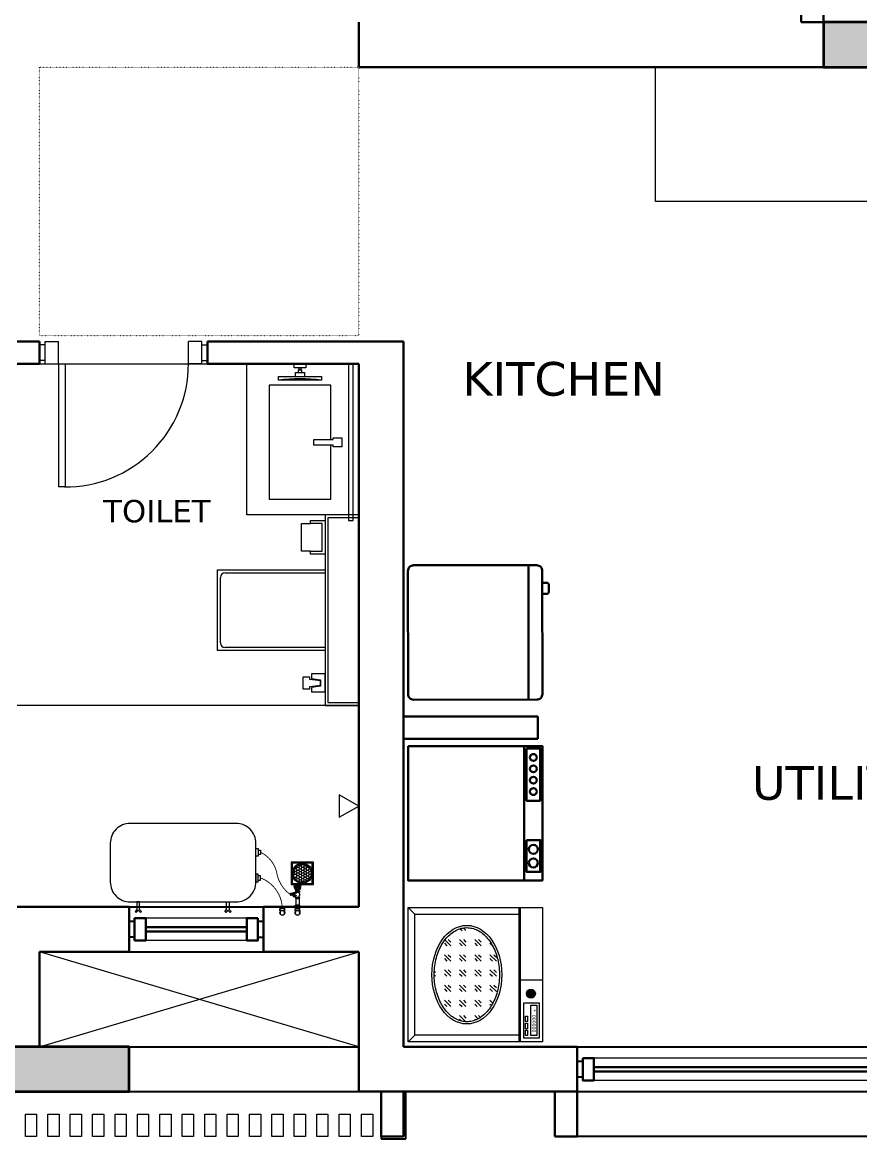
# Model space of a CAD drawing. Header units: millimetres. Extents: x -30632 to 770158, y -190968 to 78143.
# Drawn here: x 11338 to 15075, y -55857 to -50872 of the extents above; entities that cross this region are included whole.
import ezdxf

# ---------------------------------------------------------------- set-up
doc = ezdxf.new("R2010")
doc.units = ezdxf.units.MM
doc.linetypes.add('DOT', pattern=[0.25, 0, -0.25])
doc.layers.get('0').update_dxf_attribs({"color": 8})
doc.layers.get('Defpoints').update_dxf_attribs({"color": 8})
for name, color, linetype, lineweight in [('A-ANINI-ROOM TEXT', 8, 'Continuous', 9), ('A-CUT-BELW', 8, 'Continuous', 15), ('A-DOOR', 8, 'Continuous', 13), ('A-ELEV-0.2', 8, 'Continuous', 25), ('A-FIXT', 8, 'Continuous', 13), ('A-FLOR-LEVL', 8, 'Continuous', 18), ('A-FURN', 52, 'Continuous', 9), ('A-GLAS', 8, 'Continuous', 18), ('A-METL', 8, 'Continuous', 15), ('A-PLMB-FIXT', 8, 'Continuous', 15), ('A-STRU-CONC', 8, 'Continuous', 35), ('A-STRU-CONC-HATH', 8, 'Continuous', 9), ('A-WALL', 8, 'Continuous', 30), ('A-WALL-BRCK', 8, 'Continuous', 30), ('A-WALL-PARP', 8, 'Continuous', 15), ('A-WINW', 8, 'Continuous', 15), ('E_MAPLE_REF LINE', 8, 'DOT', 0), ('PHE_SANI_EWH', 8, 'Continuous', 0), ('PS-FT', 8, 'Continuous', 0)]:
    doc.layers.add(name, color=color, linetype=linetype, lineweight=lineweight)
doc.styles.get("Standard").update_dxf_attribs({"font": 'verdana.ttf'})

# ---------------------------------------------------------------- blocks, each defined once
blk = doc.blocks.new('1ST ARC')
at = {"layer": 'A-FURN', "extrusion": (-4.026e-15, -0.013428, 0.99991)}
h = blk.add_hatch(dxfattribs=at)
h.set_pattern_fill('GOST_GLASS', color=256, scale=8, angle=270)
h.set_pattern_definition([(315, (-614893.4, -1200882.77), (-4e-14, -67.882251), [40, -56]), (315, (-614893.4, -1200899.74), (-4e-14, -67.882251), [16, -80]), (315, (-614876.43, -1200882.77), (-4e-14, -67.882251), [16, -80])])
edge = h.paths.add_edge_path()
edge.add_spline(control_points=[(-12092.4, 512), (-12086.5, 512), (-12080.7, 512.5), (-12066.8, 515), (-12058.7, 517.4), (-12042.9, 524.2), (-12035.2, 528.6), (-12020.3, 539.3), (-12013.2, 545.5), (-11999.6, 559.8), (-11993.3, 567.8), (-11981.6, 585.4), (-11976.2, 594.9), (-11966.7, 615.1), (-11962.6, 625.9), (-11955.7, 648.2), (-11952.9, 659.9), (-11948.8, 683.6), (-11947.5, 695.8), (-11946.4, 720.2), (-11946.5, 732.5), (-11948.4, 756.9), (-11950.1, 769), (-11954.8, 792.5), (-11957.9, 803.9), (-11965.4, 825.9), (-11969.9, 836.3), (-11979.9, 856), (-11985.5, 865.2), (-11997.7, 882), (-12004.2, 889.6), (-12018.1, 903.1), (-12025.4, 909), (-12040.6, 918.7), (-12048.4, 922.7), (-12064.3, 928.6), (-12072.4, 930.5), (-12088.6, 932.5), (-12096.8, 932.4), (-12113.1, 930.4), (-12121.1, 928.4), (-12137, 922.4), (-12144.8, 918.4), (-12159.9, 908.5), (-12167.2, 902.6), (-12181.1, 889), (-12187.6, 881.4), (-12199.8, 864.5), (-12205.3, 855.2), (-12215.3, 835.5), (-12219.7, 825), (-12227.1, 803), (-12230.2, 791.5), (-12234.9, 768), (-12236.5, 755.9), (-12238.3, 731.5), (-12238.4, 719.2), (-12237.2, 694.8), (-12235.8, 682.6), (-12231.6, 658.9), (-12228.8, 647.3), (-12221.8, 625), (-12217.7, 614.3), (-12208.1, 594.1), (-12202.7, 584.6), (-12191, 567.1), (-12184.6, 559.2), (-12171, 545), (-12163.8, 538.8), (-12148.9, 528.2), (-12141.2, 523.9), (-12125.4, 517.2), (-12117.3, 514.8), (-12103.6, 512.5), (-12098, 512), (-12092.4, 512)], knot_values=[0, 0, 0, 0, 0.124015, 0.124015, 0.296583, 0.296583, 0.469151, 0.469151, 0.641719, 0.641719, 0.814286, 0.814286, 0.986854, 0.986854, 1.159422, 1.159422, 1.33199, 1.33199, 1.504557, 1.504557, 1.677125, 1.677125, 1.849693, 1.849693, 2.022261, 2.022261, 2.194829, 2.194829, 2.367396, 2.367396, 2.539964, 2.539964, 2.712532, 2.712532, 2.8851, 2.8851, 3.057667, 3.057667, 3.230235, 3.230235, 3.402814, 3.402814, 3.575393, 3.575393, 3.747972, 3.747972, 3.920551, 3.920551, 4.09313, 4.09313, 4.265708, 4.265708, 4.438287, 4.438287, 4.610866, 4.610866, 4.783445, 4.783445, 4.956024, 4.956024, 5.128603, 5.128603, 5.301182, 5.301182, 5.473761, 5.473761, 5.64634, 5.64634, 5.818919, 5.818919, 5.991497, 5.991497, 6.164076, 6.164076, 6.283185, 6.283185, 6.283185, 6.283185], degree=3, periodic=0)
h = blk.add_hatch(color=256, dxfattribs=at)
h.dxf.hatch_style = 1
h.paths.add_polyline_path([(-11806.7, 617.4, 1), (-11806.7, 657.4, 1)])
at = {"layer": 'A-STRU-CONC-HATH'}
h = blk.add_hatch(color=256, dxfattribs=at)
h.dxf.hatch_style = 1
h.paths.add_polyline_path([(-10500, 4975), (-10500, 4775), (-9900, 4775), (-9900, 4975)])
h = blk.add_hatch(color=256, dxfattribs=at)
h.dxf.hatch_style = 1
h.paths.add_polyline_path([(-14200, 400), (-14200, 200), (-13600, 200), (-13600, 400)])
at = {"layer": 'PS-FT', "ltscale": 15, "extrusion": (0.013425, 0.023164, 0.999642)}
h = blk.add_hatch(dxfattribs=at)
h.set_pattern_fill('HONEY', color=256, scale=57.381757, angle=149.8968, style=0)
h.set_pattern_definition([(149.8968456, (-797462.3384, 1040872.1595), (-12.423494638, 0.022367102), [7.17271961, -14.34543921]), (269.8968456, (-797462.3384, 1040872.1595), (6.19237684, -10.77024551), [7.17271961, -14.34543921]), (209.8968456, (-797462.3384, 1040872.1595), (-6.231117797, -10.74787841), [-14.34543921, 7.17271961])])
edge = h.paths.add_edge_path()
edge.add_arc((11687.1, 5413.2), 40, -180, 180, ccw=False)
at = {"extrusion": (-0.036581, -0.009744, 0.999283)}
blk.add_line((-11817.2, 2550.2, 25.8), (-11816.9, 1950.2, 20), dxfattribs=at)
for p, q in [((-11754.9, 1743.2, 0.5), (-12354.9, 1743.2, 0.5)), ((-11836.2, 1143.2, 0.5), (-11836.2, 1743.2, 0.5)), ((-11754.9, 1743.2, 0.5), (-11754.9, 1143.2, 0.5)), ((-11754.9, 1143.2, 0.5), (-12354.9, 1143.2, 0.5)), ((-13075, 935), (-13525, 935)), ((-13075, 915), (-13525, 915)), ((-10175, 310), (-11525, 310)), ((-10175, 290), (-11525, 290))]:
    blk.add_line(p, q)
at = {"extrusion": (-0.036581, -0.009744, 0.999283), "elevation": 433.2}
for points in [[(-4916.8, -10872.7), (-5058.2, -11404.2, -0.414214), (-5088.8, -11422), (-5620.3, -11280.6, -0.414214), (-5638, -11250), (-5496.6, -10718.5, -0.414214), (-5466, -10700.7), (-4934.5, -10842.1, -0.414214)], [(-5409.6, -10695.4), (-5414.6, -10714.4), (-5366.9, -10727.1), (-5361.8, -10708.1, 0.414214), (-5368.9, -10695.9), (-5397.3, -10688.3, 0.414214)]]:
    blk.add_lwpolyline(points, format="xyb", close=True, dxfattribs=at)
at = {"elevation": 0.5}
for points in [[(-12354.9, 1743.2), (-12354.9, 1143.2), (-11754.9, 1143.2), (-11754.9, 1743.2)], [(-11826, 1733), (-11765, 1733), (-11765, 1499.3), (-11826, 1499.3)], [(-11826, 1323.1), (-11765, 1323.1), (-11765, 1180.8), (-11826, 1180.8)]]:
    blk.add_lwpolyline(points, close=True, dxfattribs=at)
for points in [[(-13575, 975), (-13525, 975), (-13525, 875), (-13575, 875), (-13575, 975)], [(-13025, 975), (-13075, 975), (-13075, 875), (-13025, 875), (-13025, 975)], [(-11575, 350), (-11525, 350), (-11525, 250), (-11575, 250), (-11575, 350)]]:
    blk.add_lwpolyline(points)
for centre, radius in [((-11795.5, 1692.4, 0.5), 15.2), ((-11795.5, 1641.6, 0.5), 15.2), ((-11795.5, 1590.8, 0.5), 15.2), ((-11795.5, 1540, 0.5), 15.2), ((-11795.5, 1282.4, 0.5), 20.3), ((-11795.5, 1221.5, 0.5), 20.3)]:
    blk.add_circle(centre, radius)
at = {"layer": 'A-CUT-BELW'}
for p, q in [((-14000, 400), (-12575, 825)), ((-12575, 400), (-14000, 825))]:
    blk.add_line(p, q, dxfattribs=at)
at = {"layer": 'A-DOOR'}
for p, q in [((-13975, 3450), (-13975, 3550)), ((-13975, 3550), (-13915, 3550)), ((-13915, 3450), (-13915, 3550)), ((-13335, 3450), (-13335, 3550)), ((-13275, 3550), (-13335, 3550)), ((-13275, 3450), (-13275, 3550)), ((-13975, 3535), (-14000, 3535)), ((-13275, 3535), (-13250, 3535)), ((-13250, 3465), (-13250, 3535)), ((-13975, 3465), (-14000, 3465)), ((-13975, 3450), (-13915, 3450)), ((-13915, 3450), (-13885, 3450)), ((-13915, 3450), (-13915, 2900)), ((-13885, 3450), (-13885, 2900)), ((-13275, 3450), (-13335, 3450)), ((-13275, 3465), (-13250, 3465)), ((-13885, 2900), (-13915, 2900))]:
    blk.add_line(p, q, dxfattribs=at)
blk.add_arc((-13885, 3450), 550, 269.6088, 0, dxfattribs=at)
at = {"layer": 'A-ELEV-0.2'}
for p, q in [((-13600, 1025), (-13000, 1025)), ((-13600, 825), (-13000, 825)), ((-14000, 400), (-12575, 400)), ((-11600, 400), (-9798, 400)), ((-14000, 200), (-12575, 200)), ((-12365, -10), (-12365, 200)), ((-11600, 200), (-10100, 200)), ((-10100, 0), (-11600, 0)), ((-12475, 0), (-12475, -10)), ((-12475, -10), (-12365, -10))]:
    blk.add_line(p, q, dxfattribs=at)
at = {"layer": 'A-FIXT'}
for p, q in [((-11250, 4175), (-11250, 4775)), ((-9750, 4175), (-11250, 4175))]:
    blk.add_line(p, q, dxfattribs=at)
for points in [[(-12863.3, 3450), (-12810.8, 3450), (-12810.8, 3432.5), (-12863.3, 3432.5)], [(-12932.7, 3394), (-12741.4, 3394), (-12741.4, 3376.9), (-12932.7, 3376.9)], [(-12858.4, 3394), (-12815.7, 3394), (-12815.7, 3410.4), (-12858.4, 3410.4)], [(-12830.1, 3410.4), (-12844, 3410.4), (-12844, 3422.9), (-12830.1, 3422.9)]]:
    blk.add_lwpolyline(points, close=True, dxfattribs=at)
blk.add_circle((-12837.1, 3427.7), 4.78, dxfattribs=at)
blk.add_arc((-12837.1, 2673.7), 709.7, 82.2573, 97.7427, dxfattribs=at)
at = {"layer": 'A-FLOR-LEVL'}
for p, q in [((-14000, 3450), (-13250, 3450)), ((-12575, 1925), (-14100, 1925))]:
    blk.add_line(p, q, dxfattribs=at)
at = {"layer": 'A-FURN', "extrusion": (-4.02456e-15, -0.013428, 0.99991)}
for p, q in [((-12354.9, 1022.2, 0.5), (-11754.9, 1022.2, 0.5)), ((-12354.9, 422.3, -7.6), (-12354.9, 1022.2, 0.5)), ((-12324.9, 992.2, 0.1), (-12354.9, 1022.2, 0.5)), ((-11859.9, 1022.2, 0.5), (-11859.9, 422.3, -7.6)), ((-11854.9, 1022.2, 0.5), (-11854.9, 422.3, -7.6)), ((-11754.9, 1022.2, 0.5), (-11754.9, 422.3, -7.6)), ((-12324.9, 452.3, -7.2), (-12324.9, 992.2, 0.1)), ((-12324.9, 992.2, 0.1), (-11859.9, 992.2, 0.1)), ((-11754.9, 697.2, -3.9), (-11854.9, 697.2, -3.9)), ((-11837.6, 438.3, -7.3), (-11837.6, 597.2, -5.2)), ((-11837.6, 597.2, -5.2), (-11770.2, 597.2, -5.2)), ((-11807.5, 450, -7.2), (-11807.5, 586.4, -5.4)), ((-11807.5, 586.4, -5.4), (-11779.7, 586.4, -5.4)), ((-11779.7, 586.4, -5.4), (-11779.7, 450, -7.2)), ((-11770.2, 597.2, -5.2), (-11770.2, 438.3, -7.3)), ((-11831.3, 512.5, -6.3), (-11831.3, 536.7, -6)), ((-11831.3, 536.7, -6), (-11821.9, 536.7, -6)), ((-11821.9, 512.5, -6.3), (-11831.3, 512.5, -6.3)), ((-11831.3, 481.2, -6.8), (-11831.3, 505.4, -6.4)), ((-11831.3, 505.4, -6.4), (-11821.9, 505.4, -6.4)), ((-11821.9, 536.7, -6), (-11821.9, 512.5, -6.3)), ((-11821.9, 505.4, -6.4), (-11821.9, 481.2, -6.8)), ((-12324.9, 452.3, -7.2), (-12354.9, 422.3, -7.6)), ((-11859.9, 452.3, -7.2), (-12324.9, 452.3, -7.2)), ((-11821.9, 481.2, -6.8), (-11831.3, 481.2, -6.8)), ((-11831.3, 450, -7.2), (-11831.3, 474.2, -6.9)), ((-11831.3, 474.2, -6.9), (-11821.9, 474.2, -6.9)), ((-11821.9, 450, -7.2), (-11831.3, 450, -7.2)), ((-11821.9, 474.2, -6.9), (-11821.9, 450, -7.2)), ((-11779.7, 450, -7.2), (-11807.5, 450, -7.2)), ((-11754.9, 422.3, -7.6), (-12354.9, 422.3, -7.6)), ((-11770.2, 438.3, -7.3), (-11837.6, 438.3, -7.3))]:
    blk.add_line(p, q, dxfattribs=at)
blk.add_circle((-11806.7, 637.4, -13.2), 20, dxfattribs=at)
at = {"layer": 'A-FURN', "extrusion": (-4.026e-15, -0.013428, 0.99991)}
blk.add_ellipse((-12092.4, 722.2, -3.5), major_axis=(0, -220.1, -3), ratio=0.707764, dxfattribs=at)
at = {"layer": 'A-FURN'}
blk.add_open_spline([(-12092.4, 512.2, -6.3), (-12086.5, 512.2, -6.3), (-12080.7, 512.7, -6.3), (-12066.8, 515.1, -6.3), (-12058.7, 517.5, -6.3), (-12042.9, 524.4, -6.2), (-12035.2, 528.7, -6.1), (-12020.3, 539.4, -6), (-12013.2, 545.7, -5.9), (-11999.6, 560, -5.7), (-11993.3, 568, -5.6), (-11981.6, 585.5, -5.4), (-11976.2, 595, -5.2), (-11966.7, 615.3, -5), (-11962.6, 626, -4.8), (-11955.7, 648.4, -4.5), (-11952.9, 660, -4.4), (-11948.8, 683.8, -4), (-11947.5, 695.9, -3.9), (-11946.4, 720.4, -3.6), (-11946.5, 732.7, -3.4), (-11948.4, 757, -3.1), (-11950.1, 769.1, -2.9), (-11954.8, 792.6, -2.6), (-11957.9, 804, -2.4), (-11965.4, 826, -2.1), (-11969.9, 836.4, -2), (-11979.9, 856.1, -1.7), (-11985.5, 865.3, -1.6), (-11997.7, 882.1, -1.4), (-12004.2, 889.7, -1.3), (-12018.1, 903.2, -1.1), (-12025.4, 909.1, -1), (-12040.6, 918.8, -0.9), (-12048.4, 922.8, -0.8), (-12064.3, 928.7, -0.8), (-12072.4, 930.6, -0.7), (-12088.6, 932.6, -0.7), (-12096.8, 932.5, -0.7), (-12113.1, 930.5, -0.7), (-12121.1, 928.5, -0.8), (-12137, 922.5, -0.8), (-12144.8, 918.5, -0.9), (-12159.9, 908.6, -1), (-12167.2, 902.7, -1.1), (-12181.1, 889.1, -1.3), (-12187.6, 881.5, -1.4), (-12199.8, 864.6, -1.6), (-12205.3, 855.3, -1.7), (-12215.3, 835.6, -2), (-12219.7, 825.1, -2.1), (-12227.1, 803.1, -2.4), (-12230.2, 791.6, -2.6), (-12234.9, 768.1, -2.9), (-12236.5, 756, -3.1), (-12238.3, 731.6, -3.4), (-12238.4, 719.3, -3.6), (-12237.2, 694.9, -3.9), (-12235.8, 682.7, -4.1), (-12231.6, 659, -4.4), (-12228.8, 647.4, -4.5), (-12221.8, 625.1, -4.8), (-12217.7, 614.4, -5), (-12208.1, 594.2, -5.2), (-12202.7, 584.7, -5.4), (-12191, 567.3, -5.6), (-12184.6, 559.3, -5.7), (-12171, 545.1, -5.9), (-12163.8, 538.9, -6), (-12148.9, 528.3, -6.1), (-12141.2, 524, -6.2), (-12125.4, 517.3, -6.3), (-12117.3, 515, -6.3), (-12103.6, 512.6, -6.3), (-12098, 512.2, -6.3), (-12092.4, 512.2, -6.3)], degree=3, knots=[0, 0, 0, 0, 0.124015, 0.124015, 0.296583, 0.296583, 0.469151, 0.469151, 0.641719, 0.641719, 0.814286, 0.814286, 0.986854, 0.986854, 1.159422, 1.159422, 1.33199, 1.33199, 1.504557, 1.504557, 1.677125, 1.677125, 1.849693, 1.849693, 2.022261, 2.022261, 2.194829, 2.194829, 2.367396, 2.367396, 2.539964, 2.539964, 2.712532, 2.712532, 2.8851, 2.8851, 3.057667, 3.057667, 3.230235, 3.230235, 3.402814, 3.402814, 3.575393, 3.575393, 3.747972, 3.747972, 3.920551, 3.920551, 4.09313, 4.09313, 4.265708, 4.265708, 4.438287, 4.438287, 4.610866, 4.610866, 4.783445, 4.783445, 4.956024, 4.956024, 5.128603, 5.128603, 5.301182, 5.301182, 5.473761, 5.473761, 5.64634, 5.64634, 5.818919, 5.818919, 5.991497, 5.991497, 6.164076, 6.164076, 6.283185, 6.283185, 6.283185, 6.283185], dxfattribs=at)
at = {"layer": 'A-GLAS'}
for p, q in [((-12620.1, 3450), (-12620.1, 2750)), ((-12600.1, 3450), (-12620.1, 3450)), ((-12600.1, 2750), (-12600.1, 3450)), ((-12620.1, 2750), (-12600.1, 2750))]:
    blk.add_line(p, q, dxfattribs=at)
at = {"layer": 'A-METL'}
for p, q in [((-14062.5, 100), (-14012.5, 100)), ((-14062.5, 0), (-14062.5, 100)), ((-14012.5, 100), (-14012.5, 0)), ((-13962.5, 100), (-13912.5, 100)), ((-13962.5, 0), (-13962.5, 100)), ((-13912.5, 100), (-13912.5, 0)), ((-13862.5, 100), (-13812.5, 100)), ((-13862.5, 0), (-13862.5, 100)), ((-13812.5, 100), (-13812.5, 0)), ((-13762.5, 100), (-13712.5, 100)), ((-13762.5, 0), (-13762.5, 100)), ((-13712.5, 100), (-13712.5, 0)), ((-13662.5, 100), (-13612.5, 100)), ((-13662.5, 0), (-13662.5, 100)), ((-13612.5, 100), (-13612.5, 0)), ((-13562.5, 100), (-13512.5, 100)), ((-13562.5, 0), (-13562.5, 100)), ((-13512.5, 100), (-13512.5, 0)), ((-13462.5, 100), (-13412.5, 100)), ((-13462.5, 0), (-13462.5, 100)), ((-13412.5, 100), (-13412.5, 0)), ((-13362.5, 100), (-13312.5, 100)), ((-13362.5, 0), (-13362.5, 100)), ((-13312.5, 100), (-13312.5, 0)), ((-13262.5, 100), (-13212.5, 100)), ((-13262.5, 0), (-13262.5, 100)), ((-13212.5, 100), (-13212.5, 0)), ((-13162.5, 100), (-13112.5, 100)), ((-13162.5, 0), (-13162.5, 100)), ((-13112.5, 100), (-13112.5, 0)), ((-13062.5, 100), (-13012.5, 100)), ((-13062.5, 0), (-13062.5, 100)), ((-13012.5, 100), (-13012.5, 0)), ((-12962.5, 100), (-12912.5, 100)), ((-12962.5, 0), (-12962.5, 100)), ((-12912.5, 100), (-12912.5, 0)), ((-12862.5, 100), (-12812.5, 100)), ((-12862.5, 0), (-12862.5, 100)), ((-12812.5, 100), (-12812.5, 0)), ((-12762.5, 100), (-12712.5, 100)), ((-12762.5, 0), (-12762.5, 100)), ((-12712.5, 100), (-12712.5, 0)), ((-12662.5, 100), (-12612.5, 100)), ((-12662.5, 0), (-12662.5, 100)), ((-12612.5, 100), (-12612.5, 0)), ((-12562.5, 100), (-12512.5, 100)), ((-12562.5, 0), (-12562.5, 100)), ((-12512.5, 100), (-12512.5, 0)), ((-14012.5, 0), (-14062.5, 0)), ((-13912.5, 0), (-13962.5, 0)), ((-13812.5, 0), (-13862.5, 0)), ((-13712.5, 0), (-13762.5, 0)), ((-13612.5, 0), (-13662.5, 0)), ((-13512.5, 0), (-13562.5, 0)), ((-13412.5, 0), (-13462.5, 0)), ((-13312.5, 0), (-13362.5, 0)), ((-13212.5, 0), (-13262.5, 0)), ((-13112.5, 0), (-13162.5, 0)), ((-13012.5, 0), (-13062.5, 0)), ((-12912.5, 0), (-12962.5, 0)), ((-12812.5, 0), (-12862.5, 0)), ((-12712.5, 0), (-12762.5, 0)), ((-12612.5, 0), (-12662.5, 0)), ((-12512.5, 0), (-12562.5, 0))]:
    blk.add_line(p, q, dxfattribs=at)
at = {"layer": 'A-PLMB-FIXT'}
for p, q in [((-13075, 2775), (-13075, 3450)), ((-12699.6, 3355), (-12974.6, 3355)), ((-12974.6, 3355), (-12974.6, 2845)), ((-12699.6, 3112.5), (-12699.6, 3355)), ((-12774.6, 3087.5), (-12774.6, 3112.5)), ((-12774.6, 3112.5), (-12689.6, 3112.5)), ((-12689.6, 3112.5), (-12689.6, 3120)), ((-12689.6, 3120), (-12649.6, 3120)), ((-12649.6, 3120), (-12649.6, 3080)), ((-12689.6, 3087.5), (-12774.6, 3087.5)), ((-12699.6, 2845), (-12699.6, 3087.5)), ((-12689.6, 3080), (-12689.6, 3087.5)), ((-12649.6, 3080), (-12689.6, 3080)), ((-12974.6, 2845), (-12699.6, 2845)), ((-12575, 2775), (-13075, 2775)), ((-12575, 2763), (-12713, 2763)), ((-12713, 2763), (-12713, 1937)), ((-13205, 2170), (-13205, 2530)), ((-13205, 2530), (-12725, 2530)), ((-13191.5, 2203.5), (-13191.5, 2496.5)), ((-13171.5, 2516.5), (-12725, 2516.5)), ((-12725, 2530), (-12725, 2170)), ((-12725, 2516.5), (-12725, 2183.5)), ((-12725, 2170), (-13205, 2170)), ((-12725, 2183.5), (-13171.5, 2183.5)), ((-12713, 1937), (-12575, 1937)), ((-12575, 1475), (-12661.6, 1525)), ((-12661.6, 1425), (-12575, 1475))]:
    blk.add_line(p, q, dxfattribs=at)
for points in [[(-12790.5, 2600), (-12790.5, 2613.3), (-12738.3, 2613.6), (-12738.3, 2736.7), (-12790.5, 2736.7), (-12790.5, 2750), (-12725, 2750), (-12725, 2600), (-12790.5, 2600)], [(-12790.6, 2613.3), (-12830, 2613.3), (-12830, 2736.7), (-12790.5, 2736.7)], [(-12661.6, 1525), (-12661.6, 1425)]]:
    blk.add_lwpolyline(points, dxfattribs=at)
for points in [[(-12793.7, 1999), (-12793.7, 2009), (-12745, 2015), (-12745, 2035), (-12793.7, 2041), (-12793.7, 2051), (-12823.7, 2051), (-12823.7, 1999)], [(-12725, 1985), (-12725, 2065), (-12785, 2065), (-12785, 2045), (-12745, 2039), (-12745, 2011), (-12785, 2005), (-12785, 1985)], [(-12777, 1225), (-12877, 1225), (-12877, 1125), (-12777, 1125)], [(-12782, 1220), (-12872, 1220), (-12872, 1130), (-12782, 1130)]]:
    blk.add_lwpolyline(points, close=True, dxfattribs=at)
for radius in [45, 40]:
    blk.add_circle((-12827, 1175), radius, dxfattribs=at)
for centre, start, end in [((-13171.5, 2496.5), 90, 180), ((-13171.5, 2203.5), 180, 270)]:
    blk.add_arc(centre, 20, start, end, dxfattribs=at)
at = {"layer": 'A-STRU-CONC'}
for points in [[(-9900, 4975), (-10500, 4975), (-10500, 4775), (-9900, 4775), (-9900, 4975)], [(-13600, 400), (-14200, 400), (-14200, 200), (-13600, 200), (-13600, 400)]]:
    blk.add_lwpolyline(points, dxfattribs=at)
at = {"layer": 'A-WALL-BRCK'}
for p, q in [((-10600, 4975), (-10600, 8700)), ((-10500, 8700), (-10500, 4975)), ((-12575, 4775), (-12575, 4975)), ((-10500, 4975), (-10600, 4975)), ((-10500, 4775), (-12575, 4775)), ((-14100, 3550), (-14000, 3550)), ((-14000, 3550), (-14000, 3450)), ((-13250, 3550), (-12375, 3550)), ((-13250, 3450), (-13250, 3550)), ((-12375, 400), (-12375, 3550)), ((-14000, 3450), (-14100, 3450)), ((-13250, 3450), (-12575, 3450)), ((-12575, 1025), (-12575, 3450)), ((-12375, 1875), (-11775, 1875)), ((-11775, 1775), (-11775, 1875)), ((-12375, 1775), (-11775, 1775)), ((-14100, 1025), (-13600, 1025)), ((-13600, 1025), (-13600, 825)), ((-13000, 1025), (-12575, 1025)), ((-13000, 1025), (-13000, 825)), ((-14000, 400), (-14000, 825)), ((-14000, 825), (-13600, 825)), ((-13000, 825), (-12575, 825)), ((-12575, 200), (-12575, 825)), ((-12375, 400), (-11600, 400)), ((-11600, 0), (-11600, 400)), ((-12575, 200), (-11600, 200)), ((-12475, 200), (-12475, 0)), ((-12375, 200), (-12375, 0)), ((-11700, 0), (-11700, 200)), ((-11700, 0), (-11600, 0)), ((-12375, 0), (-12475, 0))]:
    blk.add_line(p, q, dxfattribs=at)
at = {"layer": 'A-WALL-PARP'}
for p, q in [((-12575, 2775), (-12725, 2775)), ((-12725, 2775), (-12725, 1925)), ((-12725, 1925), (-12575, 1925))]:
    blk.add_line(p, q, dxfattribs=at)
at = {"layer": 'A-WINW'}
for p, q in [((-13075, 975), (-13525, 975)), ((-13075, 875), (-13525, 875)), ((-10175, 350), (-11525, 350)), ((-10175, 250), (-11525, 250))]:
    blk.add_line(p, q, dxfattribs=at)
at = {"layer": 'Defpoints'}
for p, q in [((-13600, 890), (-13600, 960)), ((-13575, 960), (-13600, 960)), ((-13000, 960), (-13025, 960)), ((-13000, 890), (-13000, 960)), ((-13575, 890), (-13600, 890)), ((-13025, 890), (-13000, 890)), ((-11600, 265), (-11600, 335)), ((-11575, 335), (-11600, 335)), ((-11575, 265), (-11600, 265))]:
    blk.add_line(p, q, dxfattribs=at)
at = {"layer": 'A-ANINI-ROOM TEXT'}
for s, height, p in [('KITCHEN', 150, (-12112.3, 3308.1)), ('TOILET', 100, (-13715.2, 2742.3)), ('UTILITY', 150, (-10820.4, 1503.6))]:
    blk.add_text(s, height=height, dxfattribs=at).set_placement(p)
at = {"layer": 'A-FURN', "extrusion": (-4.02456e-15, -0.013428, 0.99991)}
blk.add_text('*  000000', height=15, rotation=270, dxfattribs=at).set_placement((-11800, 566.2, -13.2))
blk = doc.blocks.new('*U100')
at = {"layer": 'PHE_SANI_EWH', "color": 1, "linetype": 'Continuous'}
for p, q in [((432, 38.5), (432.9, 39.4)), ((432, 38.5), (432, 29.1)), ((453.8, 29.1), (432, 29.1)), ((432.9, 39.4), (432.9, 44.5)), ((452.9, 39.4), (452.9, 44.5)), ((453.8, 38.5), (452.9, 39.4)), ((453.8, 38.5), (453.8, 29.1))]:
    blk.add_line(p, q, dxfattribs=at)
at = {"layer": 'PHE_SANI_EWH', "color": 1, "linetype": 'Continuous', "ltscale": 0.005}
for p, q in [((432.9, 38.5), (433.8, 39.4)), ((432.9, 38.5), (432.9, 29.1)), ((439.5, 38.5), (432.9, 38.5)), ((433.8, 39.4), (433.8, 42.8)), ((437.4, 39.4), (433.8, 39.4)), ((452.9, 38.5), (446.3, 38.5)), ((452, 39.4), (448.3, 39.4)), ((452, 39.4), (452, 42.8)), ((452.9, 38.5), (452, 39.4)), ((452.9, 38.5), (452.9, 29.1))]:
    blk.add_line(p, q, dxfattribs=at)
at = {"layer": 'PHE_SANI_EWH', "color": 1, "ltscale": 0.25}
blk.add_line((442.9, 37.9), (442.9, 37.9), dxfattribs=at)
at = {"layer": 'PHE_SANI_EWH'}
for p, q in [((497.3, 22.3), (497.3, 20.9)), ((497.3, 22.3), (524.2, 22.3)), ((502.5, 18.4), (502.5, 22.3)), ((518.9, 22.3), (502.5, 22.3)), ((502.5, 18.4), (518.9, 18.4)), ((502.9, 15.2), (518.5, 15.2)), ((503, -15.4), (503, 15.2)), ((504, 22.3), (504, 29.1)), ((515.9, 15.2), (505.6, 15.2)), ((517.5, 22.3), (517.5, 29.1)), ((518.5, -15.4), (518.5, 15.2)), ((518.9, 18.4), (518.9, 22.3)), ((524.2, 22.3), (524.2, 20.9)), ((479.7, -33.7), (479.7, -28.8)), ((479.7, -33.7), (479.7, -28.8)), ((479.7, -33.7), (479.7, -38.5)), ((479.7, -33.7), (479.7, -38.5)), ((482.3, -33.7), (482.3, -29.8)), ((488.7, -29.8), (482.3, -29.8)), ((488.7, -30.8), (482.3, -30.8)), ((488.7, -32.1), (482.3, -32.1)), ((482.3, -33.7), (482.3, -37.6)), ((488.7, -35.3), (482.3, -35.3)), ((488.7, -36.6), (482.3, -36.6)), ((488.7, -37.6), (482.3, -37.6)), ((488.7, -30.8), (488.7, -29.8)), ((488.7, -35.3), (488.7, -32.1)), ((488.7, -33.7), (488.7, -32.1)), ((488.7, -37.6), (488.7, -36.6)), ((490.6, -29), (490.8, -28.8)), ((490.6, -33.5), (490.6, -29)), ((490.6, -33.4), (490.6, -37.9)), ((490.6, -37.9), (490.8, -38.1)), ((490.8, -26.5), (491.9, -24.8)), ((490.8, -33.5), (490.8, -26.5)), ((490.8, -33.5), (490.8, -40.4)), ((490.8, -40.4), (491.9, -42.1)), ((491.9, -24.8), (498.1, -24.8)), ((491.9, -29.1), (491.9, -28.2)), ((491.9, -28.2), (498.1, -28.2)), ((491.9, -29.1), (498.1, -29.1)), ((491.9, -37.8), (491.9, -38.7)), ((491.9, -37.8), (498.1, -37.8)), ((491.9, -38.7), (498.1, -38.7)), ((491.9, -42.1), (498.1, -42.1)), ((498.1, -24.8), (499.1, -26.5)), ((498.1, -24.8), (499.1, -26.5)), ((498.1, -29.1), (498.1, -28.2)), ((498.1, -37.8), (498.1, -38.7)), ((498.1, -42.1), (499.1, -40.4)), ((499.1, -33.5), (499.1, -26.5)), ((500.4, -26.7), (499.1, -27.3)), ((499.1, -39.7), (499.1, -27.2)), ((499.1, -27.3), (499.1, -39.6)), ((499.1, -33.5), (499.1, -40.4)), ((499.1, -39.6), (500.4, -40.2)), ((518.9, -43.3), (502.6, -43.3)), ((518.9, -48.4), (502.6, -48.4)), ((503, -15.4), (518.5, -15.4)), ((503, -23.3), (503, -24.1)), ((503, -42.8), (503, -43.3)), ((503, -48.4), (503, -53.6)), ((503.6, -43.3), (517.8, -43.3)), ((510.7, -49.7), (510.7, -53.6)), ((518.5, -23.4), (518.5, -25.8)), ((518.5, -41.1), (518.5, -43.3)), ((518.5, -48.4), (518.5, -53.6)), ((501.2, -53.6), (496.5, -65)), ((498.6, -74.3), (523.1, -74.3)), ((498.6, -74.3), (498.6, -76)), ((498.6, -76), (522.8, -76)), ((500.8, -65.6), (502.1, -65.6)), ((501.2, -53.6), (520.2, -53.6)), ((501.4, -70.8), (506.4, -70.8)), ((519.9, -53.6), (501.6, -53.6)), ((519.9, -55.3), (501.6, -55.3)), ((519.9, -57), (501.6, -57)), ((501.6, -60.5), (501.6, -58.7)), ((519.9, -58.7), (501.6, -58.7)), ((519.9, -60.5), (501.6, -60.5)), ((519.9, -66.5), (501.6, -66.5)), ((519.9, -69.1), (501.6, -69.1)), ((518.5, -51), (503, -51)), ((520.1, -70.8), (515, -70.8)), ((520.7, -65.6), (519.4, -65.6)), ((519.9, -60.5), (519.9, -58.7)), ((520.2, -53.6), (525, -65)), ((522.8, -74.3), (522.8, -76)), ((523.1, -74.3), (523.1, -74.3))]:
    blk.add_line(p, q, dxfattribs=at)
at = {"layer": 'PHE_SANI_EWH', "color": 5, "linetype": 'Continuous'}
for p, q in [((499.8, 38.5), (500.7, 39.4)), ((499.8, 38.5), (499.8, 29.1)), ((521.6, 29.1), (499.8, 29.1)), ((500.7, 39.4), (500.7, 44.5)), ((520.7, 39.4), (520.7, 44.5)), ((521.6, 38.5), (520.7, 39.4)), ((521.6, 38.5), (521.6, 29.1)), ((324.9, -204.6), (324.9, -238.7)), ((334.9, -204.6), (324.9, -204.6)), ((324.9, -211.7), (324.9, -231.5)), ((324.9, -211.7), (324.9, -211.7)), ((324.9, -238.7), (334.9, -238.7)), ((334.9, -238.7), (334.9, -204.6)), ((345.5, -211.6), (334.9, -211.6)), ((334.9, -231.6), (345.5, -231.6)), ((345.5, -231.6), (345.5, -211.6))]:
    blk.add_line(p, q, dxfattribs=at)
at = {"layer": 'PHE_SANI_EWH', "color": 5, "linetype": 'Continuous', "ltscale": 0.005}
for p, q in [((500.7, 38.5), (501.6, 39.4)), ((500.7, 38.5), (500.7, 29.1)), ((507.3, 38.5), (500.7, 38.5)), ((501.6, 39.4), (501.6, 42.8)), ((505.3, 39.4), (501.6, 39.4)), ((520.7, 38.5), (514.1, 38.5)), ((519.8, 39.4), (516.2, 39.4)), ((519.8, 39.4), (519.8, 42.8)), ((520.7, 38.5), (519.8, 39.4)), ((520.7, 38.5), (520.7, 29.1))]:
    blk.add_line(p, q, dxfattribs=at)
at = {"layer": 'PHE_SANI_EWH', "color": 5}
blk.add_line((504, 29.1), (517.5, 29.1), dxfattribs=at)
at = {"layer": 'PHE_SANI_EWH', "color": 5, "ltscale": 0.25}
blk.add_line((510.7, 37.9), (510.7, 37.9), dxfattribs=at)
at = {"layer": 'PHE_SANI_EWH', "color": 1, "linetype": 'ByBlock', "ltscale": 250}
for p, q in [((324.9, -124), (324.9, -89.9)), ((324.9, -89.9), (334.9, -89.9)), ((324.9, -116.9), (324.9, -97)), ((334.9, -89.9), (334.9, -124)), ((334.9, -97), (345.5, -97)), ((345.5, -97), (345.5, -117)), ((324.9, -116.9), (324.9, -116.9)), ((334.9, -124), (324.9, -124)), ((345.5, -117), (334.9, -117))]:
    blk.add_line(p, q, dxfattribs=at)
at = {"layer": 'PHE_SANI_EWH'}
blk.add_lwpolyline([(-236.1, 0), (236.1, 0, -0.198969), (298.9, -26, -0.1988), (324.9, -88.8, -0.000108), (324.9, -261.7, -0.1988), (298.9, -324.4, -0.198988), (236.1, -350.4, 0.000038), (-236.1, -350.4, -0.198952), (-298.9, -324.4, -0.198873), (-324.9, -261.7, -0.000038), (-324.9, -88.8, -0.198892), (-298.9, -26, -0.198913), (-236.1, 0, -0.999998)], format="xyb", dxfattribs=at)
at = {"layer": 'PHE_SANI_EWH', "color": 9}
for points in [[(-194, 0), (-206, 0), (-206, 33.7), (-214.2, 43), (-209.4, 47.9), (-200, 37.3), (-190.6, 47.9), (-185.8, 43), (-194, 33.7), (-194, 0)], [(194, 0), (206, 0), (206, 33.7), (214.2, 43), (209.4, 47.9), (200, 37.3), (190.6, 47.9), (185.8, 43), (194, 33.7), (194, 0)]]:
    blk.add_lwpolyline(points, dxfattribs=at)
at = {"layer": 'PHE_SANI_EWH', "color": 1, "linetype": 'ByBlock', "ltscale": 250, "const_width": 4}
blk.add_lwpolyline([(442.9, 29.1, -0.304856), (345.5, -107)], format="xyb", dxfattribs=at)
at = {"layer": 'PHE_SANI_EWH', "color": 5, "linetype": 'ByBlock', "lineweight": 20, "const_width": 4}
blk.add_lwpolyline([(479.7, -32.1, 0.200365), (417.6, -131, -0.231624), (345.5, -221.6, -0.013756)], format="xyb", dxfattribs=at)
at = {"layer": 'PHE_SANI_EWH', "color": 1, "linetype": 'Continuous', "ltscale": 0.005}
blk.add_circle((442.9, 48.8), 10, dxfattribs=at)
at = {"layer": 'PHE_SANI_EWH', "color": 5, "linetype": 'Continuous', "ltscale": 0.005}
blk.add_circle((510.7, 48.8), 10, dxfattribs=at)
at = {"layer": 'PHE_SANI_EWH', "color": 1, "linetype": 'Continuous'}
for start, end in [(90, 270), (270, 90)]:
    blk.add_arc((442.9, 48.8), 10.9, start, end, dxfattribs=at)
at = {"layer": 'PHE_SANI_EWH', "color": 5, "linetype": 'Continuous'}
for start, end in [(90, 270), (270, 90)]:
    blk.add_arc((510.7, 48.8), 10.9, start, end, dxfattribs=at)
at = {"layer": 'PHE_SANI_EWH'}
for centre, radius, start, end in [((510.7, -34.6), 43.1, 253.7398, 286.2602), ((501.6, -67.8), 1.29, 90, 270), ((501.6, -54.4), 0.863, 90, 270), ((501.6, -57.9), 0.863, 90, 270), ((501.6, -57.9), 0.863, 90, 270), ((500.7, -56.2), 1.25, 316.3972, 43.6028), ((497.3, -63.5), 5.23, 324.7252, 35.2747), ((517.3, -70.4), 10.9, 173.2497, 182.3313), ((510.7, -69.9), 4.41, 191.9544, 348.0455), ((504.1, -70.4), 10.9, 357.6686, 6.7503), ((524.1, -63.5), 5.23, 144.7252, 215.2747), ((520.8, -56.2), 1.25, 136.3972, 223.6028), ((519.9, -54.4), 0.863, 270, 90), ((519.9, -57.9), 0.863, 270, 90), ((519.9, -67.8), 1.29, 270, 90)]:
    blk.add_arc(centre, radius, start, end, dxfattribs=at)
for centre, major_axis in [((504.2, -45.8), (0.1, -1.94)), ((517.3, -45.8), (-0.1, -1.94))]:
    blk.add_ellipse(centre, major_axis=major_axis, ratio=0.710731, dxfattribs=at)
for centre, major_axis, ratio, start_param, end_param in [((510.5, -45.9), (2.77, 0), 0.703421, 3.141593, 9.424778), ((498.4, -69.1), (0, -5.18), 0.617688, 2.079749, 7.853984)]:
    blk.add_ellipse(centre, major_axis=major_axis, ratio=ratio, start_param=start_param, end_param=end_param, dxfattribs=at)
at = {"layer": 'PHE_SANI_EWH', "extrusion": (0, 0, -1)}
blk.add_ellipse((523.1, -69.1), major_axis=(0, -5.18), ratio=0.617688, start_param=2.079749, end_param=7.853984, dxfattribs=at)
at = {"layer": 'PHE_SANI_EWH'}
for points in [[(502.9, 15.2), (499.8, 15.2), (497.3, 17.8), (497.3, 20.9)], [(518.5, 15.2), (521.6, 15.2), (524.2, 17.8), (524.2, 20.9)], [(482.3, -29.8), (481.7, -29), (480.7, -28.6), (479.7, -28.8)], [(479.7, -38.5), (480.7, -38.8), (481.7, -38.4), (482.3, -37.6)], [(490.6, -29.6), (490, -29.4), (489.3, -29.4), (488.7, -29.8)], [(488.7, -30.8), (489.1, -30.4), (489.3, -30), (489.4, -29.5)], [(489.4, -33.7), (489.4, -33.1), (489.1, -32.5), (488.7, -32.1)], [(488.7, -35.3), (489.1, -34.8), (489.4, -34.3), (489.4, -33.7)], [(489.4, -37.9), (489.3, -37.4), (489.1, -36.9), (488.7, -36.6)], [(488.7, -37.6), (489.3, -37.9), (490, -38), (490.6, -37.8)], [(490.8, -26.5), (490.8, -27.2), (491.2, -27.9), (491.9, -28.2)], [(491.9, -29.1), (491.2, -30.4), (490.8, -31.9), (490.8, -33.5)], [(490.8, -33.5), (490.8, -35), (491.2, -36.5), (491.9, -37.8)], [(491.9, -38.7), (491.2, -39), (490.8, -39.7), (490.8, -40.4)], [(498.1, -28.2), (498.7, -27.9), (499.1, -27.2), (499.1, -26.5)], [(499.1, -33.5), (499.1, -31.9), (498.7, -30.4), (498.1, -29.1)], [(498.1, -37.8), (498.7, -36.5), (499.1, -35), (499.1, -33.5)], [(499.1, -40.4), (499.1, -39.7), (498.7, -39), (498.1, -38.7)], [(500.4, -26.7), (501.8, -26.7), (503, -25.5), (503, -24.1)], [(503, -42.8), (503, -41.4), (501.8, -40.2), (500.4, -40.2)], [(502.6, -43.3), (501.4, -44.4), (501.3, -47.3), (502.6, -48.4)], [(503, -15.4), (501.6, -17.1), (501.4, -19.5), (502.5, -21.4)], [(503, -23.3), (503, -22.6), (502.8, -22), (502.5, -21.4)], [(505.1, -30), (504.6, -28.7), (503.7, -27.7), (502.5, -27.1)], [(502.5, -39.8), (503.7, -39.2), (504.6, -38.2), (505.1, -36.9)], [(503, -17.7), (502.9, -18), (502.8, -18.4), (502.8, -18.7)], [(502.8, -18.7), (502.8, -19.1), (502.9, -19.4), (503, -19.7)], [(503.3, -16.9), (503.1, -17.2), (503, -17.4), (503, -17.7)], [(503, -19.7), (503, -20), (503.1, -20.3), (503.3, -20.5)], [(503.9, -16.3), (503.7, -16.5), (503.5, -16.7), (503.3, -16.9)], [(503.3, -20.5), (503.5, -20.8), (503.7, -21), (503.9, -21.1)], [(504.5, -16.2), (504.3, -16.2), (504.1, -16.2), (503.9, -16.3)], [(503.9, -21.1), (504.1, -21.2), (504.3, -21.3), (504.5, -21.3)], [(505.1, -16.3), (504.9, -16.2), (504.7, -16.2), (504.5, -16.2)], [(504.5, -21.3), (504.7, -21.3), (504.9, -21.2), (505.1, -21.1)], [(505.7, -16.9), (505.5, -16.7), (505.3, -16.5), (505.1, -16.3)], [(505.1, -21.1), (505.3, -21), (505.5, -20.8), (505.7, -20.5)], [(506, -17.7), (506, -17.4), (505.8, -17.2), (505.7, -16.9)], [(505.7, -20.5), (505.8, -20.3), (506, -20), (506, -19.7)], [(506.2, -18.7), (506.2, -18.4), (506.1, -18), (506, -17.7)], [(506, -19.7), (506.1, -19.4), (506.2, -19.1), (506.2, -18.7)], [(507.7, -17.8), (507.5, -18), (507.4, -18.4), (507.4, -18.7)], [(507.4, -18.7), (507.4, -19), (507.5, -19.3), (507.7, -19.6)], [(508.4, -16.9), (508.1, -17.1), (507.9, -17.4), (507.7, -17.8)], [(507.7, -19.6), (507.9, -19.9), (508.1, -20.2), (508.4, -20.5)], [(509.4, -16.4), (509.1, -16.5), (508.7, -16.7), (508.4, -16.9)], [(508.4, -20.5), (508.7, -20.7), (509.1, -20.9), (509.4, -21)], [(510.7, -16.2), (510.3, -16.2), (509.9, -16.2), (509.4, -16.4)], [(509.4, -21), (509.9, -21.1), (510.3, -21.2), (510.7, -21.2)], [(512, -16.4), (511.6, -16.2), (511.2, -16.2), (510.7, -16.2)], [(510.7, -21.2), (511.2, -21.2), (511.6, -21.1), (512, -21)], [(513.1, -16.9), (512.7, -16.7), (512.4, -16.5), (512, -16.4)], [(512, -21), (512.4, -20.9), (512.7, -20.7), (513.1, -20.5)], [(513.8, -17.8), (513.6, -17.4), (513.4, -17.1), (513.1, -16.9)], [(513.1, -20.5), (513.4, -20.2), (513.6, -19.9), (513.8, -19.6)], [(514, -18.7), (514, -18.4), (513.9, -18), (513.8, -17.8)], [(513.8, -19.6), (513.9, -19.3), (514, -19), (514, -18.7)], [(515.4, -17.7), (515.3, -18), (515.3, -18.4), (515.3, -18.7)], [(515.3, -18.7), (515.3, -19.1), (515.3, -19.4), (515.4, -19.7)], [(515.8, -16.9), (515.6, -17.2), (515.5, -17.4), (515.4, -17.7)], [(515.4, -19.7), (515.5, -20), (515.6, -20.3), (515.8, -20.5)], [(516.4, -16.3), (516.1, -16.5), (515.9, -16.7), (515.8, -16.9)], [(515.8, -20.5), (515.9, -20.8), (516.1, -21), (516.4, -21.1)], [(517, -16.2), (516.8, -16.2), (516.5, -16.2), (516.4, -16.3)], [(516.4, -21.1), (516.5, -21.2), (516.8, -21.3), (517, -21.3)], [(517.6, -16.3), (517.4, -16.2), (517.2, -16.2), (517, -16.2)], [(517, -21.3), (517.2, -21.3), (517.4, -21.2), (517.6, -21.1)], [(518.2, -16.9), (518, -16.7), (517.8, -16.5), (517.6, -16.3)], [(517.6, -21.1), (517.8, -21), (518, -20.8), (518.2, -20.5)], [(518.5, -17.7), (518.4, -17.4), (518.3, -17.2), (518.2, -16.9)], [(518.2, -20.5), (518.3, -20.3), (518.4, -20), (518.5, -19.7)], [(519, -21.4), (520.1, -19.5), (519.9, -17.1), (518.5, -15.4)], [(518.6, -18.7), (518.6, -18.4), (518.6, -18), (518.5, -17.7)], [(518.5, -19.7), (518.6, -19.4), (518.6, -19.1), (518.6, -18.7)], [(519, -21.4), (518.7, -22), (518.5, -22.6), (518.5, -23.3)], [(518.5, -25.8), (518.5, -26.9), (518.6, -28), (518.8, -29.1)], [(518.8, -37.8), (518.6, -38.9), (518.5, -40), (518.5, -41.1)], [(518.8, -37.8), (519.3, -34.9), (519.3, -32), (518.8, -29.1)]]:
    blk.add_open_spline(points, degree=3, dxfattribs=at)
blk.add_open_spline([(518.9, -48.4), (520, -47.5), (520.2, -44.9), (519.2, -43.6), (519.1, -43.5), (519, -43.4), (518.9, -43.3)], degree=3, knots=[0, 0, 0, 0, 1, 1, 1, 2, 2, 2, 2], dxfattribs=at)
blk = doc.blocks.new('zw$5C16')
at = {"layer": 'PHE_SANI_EWH', "xscale": -1, "rotation": 180}
blk.add_blockref('*U100', (-3058.7, -3927.7), dxfattribs=at)

msp = doc.modelspace()

# ---------------------------------------------------------------- block references
at = {"layer": 'A-WALL'}
msp.add_blockref('1ST ARC', (25413.8, -55847), dxfattribs=at)

# ---------------------------------------------------------------- next in the draw order: linework, layer by layer
at = {"layer": 'E_MAPLE_REF LINE', "color": 8, "ltscale": 5}
msp.add_lwpolyline([(11413.8, -51072), (12838.8, -51072), (12838.8, -52272), (11413.8, -52272)], close=True, dxfattribs=at)

# ---------------------------------------------------------------- next in the draw order: block references
at = {"layer": 'PHE_SANI_EWH', "color": 2}
msp.add_blockref('zw$5C16', (15113.8, -50872), dxfattribs=at)

doc.saveas('drawing.dxf')
